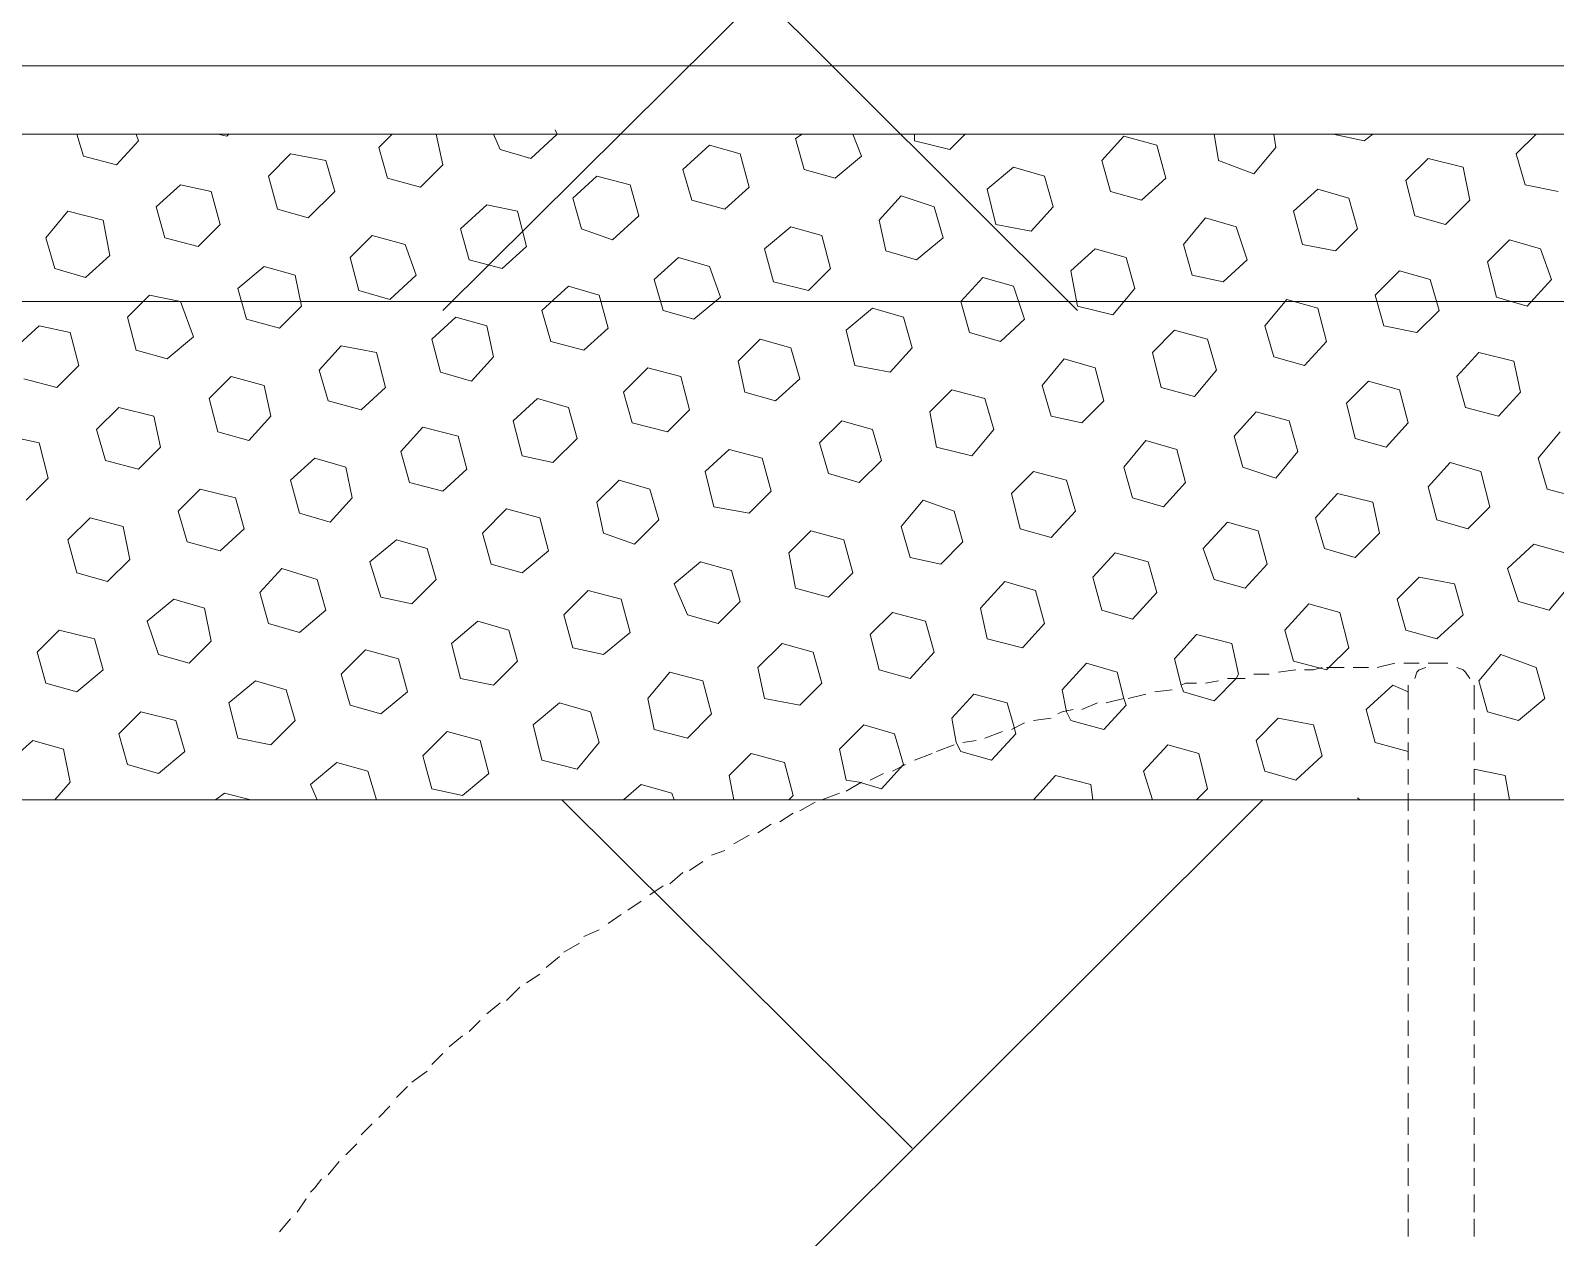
# Model space of a CAD drawing. Header units: millimetres. Extents: x 2928 to 3112, y 1220 to 1280.
# Drawn here: x 2956.078 to 2957.231, y 1263.843 to 1264.756 of the extents above; entities that cross this region are included whole.
import ezdxf

# ---------------------------------------------------------------- set-up
doc = ezdxf.new("R2010")
doc.units = ezdxf.units.MM

msp = doc.modelspace()

# ---------------------------------------------------------------- linework, layer by layer
at = {"color": 9, "linetype": 'Continuous', "lineweight": 13, "true_color": 0xbababa}
for points in [[(2956.86987, 1264.54395), (2956.1882, 1265.22396), (2956.1882, 1265.22396)], [(2956.38987, 1264.54395), (2956.62987, 1264.78229), (2956.62987, 1264.78229)], [(2956.47653, 1264.67729), (2956.47487, 1264.68062), (2956.47487, 1264.68062)], [(2956.1182, 1264.66062), (2956.1132, 1264.67729), (2956.1132, 1264.67729)], [(2956.1432, 1264.65396), (2956.15986, 1264.67229), (2956.15986, 1264.67229)], [(2956.15986, 1264.67229), (2956.1582, 1264.67729), (2956.1582, 1264.67729)], [(2956.22653, 1264.67562), (2956.21986, 1264.67729), (2956.21986, 1264.67729)], [(2956.22653, 1264.67562), (2956.2282, 1264.67729), (2956.2282, 1264.67729)], [(2956.34153, 1264.66729), (2956.35153, 1264.67729), (2956.35153, 1264.67729)], [(2956.3482, 1264.64396), (2956.34153, 1264.66729), (2956.34153, 1264.66729)], [(2956.38987, 1264.65396), (2956.38487, 1264.67729), (2956.38487, 1264.67729)], [(2956.4332, 1264.66562), (2956.4282, 1264.67729), (2956.4282, 1264.67729)], [(2956.45653, 1264.65896), (2956.47653, 1264.67729), (2956.47653, 1264.67729)], [(2956.57154, 1264.65062), (2956.59154, 1264.66896), (2956.59154, 1264.66896)], [(2956.61487, 1264.66229), (2956.59154, 1264.66896), (2956.59154, 1264.66896)], [(2956.65654, 1264.67396), (2956.66154, 1264.67729), (2956.66154, 1264.67729)], [(2956.6632, 1264.65062), (2956.65654, 1264.67396), (2956.65654, 1264.67396)], [(2956.70654, 1264.66062), (2956.69987, 1264.67729), (2956.69987, 1264.67729)], [(2956.74654, 1264.67229), (2956.74654, 1264.67729), (2956.74654, 1264.67729)], [(2956.7732, 1264.66562), (2956.74654, 1264.67229), (2956.74654, 1264.67229)], [(2956.7732, 1264.66562), (2956.78487, 1264.67729), (2956.78487, 1264.67729)], [(2956.88821, 1264.65729), (2956.90487, 1264.67562), (2956.90487, 1264.67562)], [(2956.92987, 1264.66896), (2956.90487, 1264.67562), (2956.90487, 1264.67562)], [(2956.93654, 1264.64396), (2956.92987, 1264.66896), (2956.92987, 1264.66896)], [(2956.97654, 1264.65729), (2956.97321, 1264.67729), (2956.97321, 1264.67729)], [(2957.00321, 1264.64729), (2957.01987, 1264.66729), (2957.01987, 1264.66729)], [(2957.01987, 1264.66729), (2957.01821, 1264.67729), (2957.01821, 1264.67729)], [(2957.08654, 1264.67229), (2957.06321, 1264.67729), (2957.06321, 1264.67729)], [(2957.08654, 1264.67229), (2957.09321, 1264.67729), (2957.09321, 1264.67729)], [(2957.20154, 1264.66229), (2957.21654, 1264.67729), (2957.21654, 1264.67729)], [(2956.1432, 1264.65396), (2956.1182, 1264.66062), (2956.1182, 1264.66062)], [(2956.2582, 1264.64562), (2956.27486, 1264.66229), (2956.27486, 1264.66229)], [(2956.30153, 1264.65729), (2956.27486, 1264.66229), (2956.27486, 1264.66229)], [(2956.3082, 1264.63396), (2956.30153, 1264.65729), (2956.30153, 1264.65729)], [(2956.45653, 1264.65896), (2956.4332, 1264.66562), (2956.4332, 1264.66562)], [(2956.62154, 1264.63729), (2956.61487, 1264.66229), (2956.61487, 1264.66229)], [(2956.68654, 1264.64396), (2956.70654, 1264.66062), (2956.70654, 1264.66062)], [(2956.89487, 1264.63396), (2956.88821, 1264.65729), (2956.88821, 1264.65729)], [(2957.00321, 1264.64729), (2956.97654, 1264.65729), (2956.97654, 1264.65729)], [(2957.11821, 1264.64229), (2957.13488, 1264.65896), (2957.13488, 1264.65896)], [(2957.16154, 1264.65229), (2957.13488, 1264.65896), (2957.13488, 1264.65896)], [(2957.20821, 1264.63896), (2957.20154, 1264.66229), (2957.20154, 1264.66229)], [(2956.26486, 1264.62062), (2956.2582, 1264.64562), (2956.2582, 1264.64562)], [(2956.3732, 1264.63729), (2956.3482, 1264.64396), (2956.3482, 1264.64396)], [(2956.3732, 1264.63729), (2956.38987, 1264.65396), (2956.38987, 1264.65396)], [(2956.4882, 1264.62895), (2956.50653, 1264.64562), (2956.50653, 1264.64562)], [(2956.53153, 1264.63896), (2956.50653, 1264.64562), (2956.50653, 1264.64562)], [(2956.5782, 1264.62729), (2956.57154, 1264.65062), (2956.57154, 1264.65062)], [(2956.68654, 1264.64396), (2956.6632, 1264.65062), (2956.6632, 1264.65062)], [(2956.80154, 1264.63562), (2956.82154, 1264.65229), (2956.82154, 1264.65229)], [(2956.84487, 1264.64562), (2956.82154, 1264.65229), (2956.82154, 1264.65229)], [(2956.85154, 1264.62229), (2956.84487, 1264.64562), (2956.84487, 1264.64562)], [(2956.91821, 1264.62729), (2956.93654, 1264.64396), (2956.93654, 1264.64396)], [(2957.16654, 1264.62729), (2957.16154, 1264.65229), (2957.16154, 1264.65229)], [(2956.1732, 1264.62229), (2956.19153, 1264.63896), (2956.19153, 1264.63896)], [(2956.21486, 1264.63396), (2956.19153, 1264.63896), (2956.19153, 1264.63896)], [(2956.22153, 1264.60895), (2956.21486, 1264.63396), (2956.21486, 1264.63396)], [(2956.2882, 1264.61395), (2956.3082, 1264.63396), (2956.3082, 1264.63396)], [(2956.5382, 1264.61562), (2956.53153, 1264.63896), (2956.53153, 1264.63896)], [(2956.6032, 1264.62062), (2956.62154, 1264.63729), (2956.62154, 1264.63729)], [(2956.80821, 1264.60895), (2956.80154, 1264.63562), (2956.80154, 1264.63562)], [(2956.91821, 1264.62729), (2956.89487, 1264.63396), (2956.89487, 1264.63396)], [(2957.03321, 1264.61895), (2957.05154, 1264.63562), (2957.05154, 1264.63562)], [(2957.07488, 1264.62895), (2957.05154, 1264.63562), (2957.05154, 1264.63562)], [(2957.12488, 1264.61562), (2957.11821, 1264.64229), (2957.11821, 1264.64229)], [(2957.23321, 1264.63396), (2957.20821, 1264.63896), (2957.20821, 1264.63896)], [(2956.17986, 1264.59895), (2956.1732, 1264.62229), (2956.1732, 1264.62229)], [(2956.2882, 1264.61395), (2956.26486, 1264.62062), (2956.26486, 1264.62062)], [(2956.4032, 1264.60562), (2956.4232, 1264.62395), (2956.4232, 1264.62395)], [(2956.44653, 1264.61895), (2956.4232, 1264.62395), (2956.4232, 1264.62395)], [(2956.49487, 1264.60562), (2956.4882, 1264.62895), (2956.4882, 1264.62895)], [(2956.6032, 1264.62062), (2956.5782, 1264.62729), (2956.5782, 1264.62729)], [(2956.71987, 1264.61229), (2956.73654, 1264.63062), (2956.73654, 1264.63062)], [(2956.76154, 1264.62229), (2956.73654, 1264.63062), (2956.73654, 1264.63062)], [(2956.7682, 1264.59895), (2956.76154, 1264.62229), (2956.76154, 1264.62229)], [(2956.83487, 1264.60395), (2956.85154, 1264.62229), (2956.85154, 1264.62229)], [(2957.08154, 1264.60562), (2957.07488, 1264.62895), (2957.07488, 1264.62895)], [(2957.14821, 1264.60895), (2957.16654, 1264.62729), (2957.16654, 1264.62729)], [(2956.08986, 1264.59895), (2956.10653, 1264.61895), (2956.10653, 1264.61895)], [(2956.1332, 1264.61229), (2956.10653, 1264.61895), (2956.10653, 1264.61895)], [(2956.1382, 1264.58562), (2956.1332, 1264.61229), (2956.1332, 1264.61229)], [(2956.20486, 1264.59229), (2956.22153, 1264.60895), (2956.22153, 1264.60895)], [(2956.4532, 1264.59229), (2956.44653, 1264.61895), (2956.44653, 1264.61895)], [(2956.5182, 1264.59729), (2956.5382, 1264.61562), (2956.5382, 1264.61562)], [(2956.72487, 1264.58895), (2956.71987, 1264.61229), (2956.71987, 1264.61229)], [(2956.83487, 1264.60395), (2956.80821, 1264.60895), (2956.80821, 1264.60895)], [(2956.94987, 1264.59395), (2956.96654, 1264.61395), (2956.96654, 1264.61395)], [(2956.98987, 1264.60729), (2956.96654, 1264.61395), (2956.96654, 1264.61395)], [(2957.03988, 1264.59395), (2957.03321, 1264.61895), (2957.03321, 1264.61895)], [(2957.14821, 1264.60895), (2957.12488, 1264.61562), (2957.12488, 1264.61562)], [(2956.09653, 1264.57562), (2956.08986, 1264.59895), (2956.08986, 1264.59895)], [(2956.20486, 1264.59229), (2956.17986, 1264.59895), (2956.17986, 1264.59895)], [(2956.31986, 1264.58395), (2956.33653, 1264.60062), (2956.33653, 1264.60062)], [(2956.36153, 1264.59395), (2956.33653, 1264.60062), (2956.33653, 1264.60062)], [(2956.40987, 1264.58229), (2956.4032, 1264.60562), (2956.4032, 1264.60562)], [(2956.5182, 1264.59729), (2956.49487, 1264.60562), (2956.49487, 1264.60562)], [(2956.6332, 1264.59062), (2956.6532, 1264.60729), (2956.6532, 1264.60729)], [(2956.67654, 1264.60062), (2956.6532, 1264.60729), (2956.6532, 1264.60729)], [(2956.6832, 1264.57562), (2956.67654, 1264.60062), (2956.67654, 1264.60062)], [(2956.7482, 1264.58229), (2956.7682, 1264.59895), (2956.7682, 1264.59895)], [(2956.99821, 1264.58229), (2956.98987, 1264.60729), (2956.98987, 1264.60729)], [(2957.06488, 1264.58895), (2957.08154, 1264.60562), (2957.08154, 1264.60562)], [(2957.17988, 1264.58062), (2957.19654, 1264.59729), (2957.19654, 1264.59729)], [(2957.21988, 1264.59062), (2957.19654, 1264.59729), (2957.19654, 1264.59729)], [(2956.36987, 1264.57062), (2956.36153, 1264.59395), (2956.36153, 1264.59395)], [(2956.43487, 1264.57562), (2956.4532, 1264.59229), (2956.4532, 1264.59229)], [(2956.63987, 1264.56562), (2956.6332, 1264.59062), (2956.6332, 1264.59062)], [(2956.7482, 1264.58229), (2956.72487, 1264.58895), (2956.72487, 1264.58895)], [(2956.86487, 1264.57395), (2956.88321, 1264.59062), (2956.88321, 1264.59062)], [(2956.90654, 1264.58395), (2956.88321, 1264.59062), (2956.88321, 1264.59062)], [(2956.95654, 1264.57062), (2956.94987, 1264.59395), (2956.94987, 1264.59395)], [(2957.06488, 1264.58895), (2957.03988, 1264.59395), (2957.03988, 1264.59395)], [(2957.22821, 1264.56729), (2957.21988, 1264.59062), (2957.21988, 1264.59062)], [(2956.11986, 1264.56895), (2956.09653, 1264.57562), (2956.09653, 1264.57562)], [(2956.11986, 1264.56895), (2956.1382, 1264.58562), (2956.1382, 1264.58562)], [(2956.23486, 1264.56062), (2956.25486, 1264.57729), (2956.25486, 1264.57729)], [(2956.2782, 1264.57062), (2956.25486, 1264.57729), (2956.25486, 1264.57729)], [(2956.32653, 1264.55895), (2956.31986, 1264.58395), (2956.31986, 1264.58395)], [(2956.43487, 1264.57562), (2956.40987, 1264.58229), (2956.40987, 1264.58229)], [(2956.54987, 1264.56729), (2956.5682, 1264.58395), (2956.5682, 1264.58395)], [(2956.59154, 1264.57729), (2956.5682, 1264.58395), (2956.5682, 1264.58395)], [(2956.59987, 1264.55395), (2956.59154, 1264.57729), (2956.59154, 1264.57729)], [(2956.66654, 1264.55895), (2956.6832, 1264.57562), (2956.6832, 1264.57562)], [(2956.91321, 1264.56062), (2956.90654, 1264.58395), (2956.90654, 1264.58395)], [(2956.97987, 1264.56562), (2956.99821, 1264.58229), (2956.99821, 1264.58229)], [(2957.18654, 1264.55395), (2957.17988, 1264.58062), (2957.17988, 1264.58062)], [(2956.2832, 1264.54729), (2956.2782, 1264.57062), (2956.2782, 1264.57062)], [(2956.34987, 1264.55229), (2956.36987, 1264.57062), (2956.36987, 1264.57062)], [(2956.55653, 1264.54395), (2956.54987, 1264.56729), (2956.54987, 1264.56729)], [(2956.66654, 1264.55895), (2956.63987, 1264.56562), (2956.63987, 1264.56562)], [(2956.78154, 1264.55062), (2956.79821, 1264.56895), (2956.79821, 1264.56895)], [(2956.82154, 1264.56229), (2956.79821, 1264.56895), (2956.79821, 1264.56895)], [(2956.86987, 1264.54729), (2956.86487, 1264.57395), (2956.86487, 1264.57395)], [(2956.97987, 1264.56562), (2956.95654, 1264.57062), (2956.95654, 1264.57062)], [(2957.09488, 1264.55562), (2957.11321, 1264.57395), (2957.11321, 1264.57395)], [(2957.13654, 1264.56729), (2957.11321, 1264.57395), (2957.11321, 1264.57395)], [(2957.14321, 1264.54395), (2957.13654, 1264.56729), (2957.13654, 1264.56729)], [(2957.20988, 1264.54729), (2957.22821, 1264.56729), (2957.22821, 1264.56729)], [(2956.15153, 1264.53895), (2956.1682, 1264.55562), (2956.1682, 1264.55562)], [(2956.19153, 1264.55062), (2956.1682, 1264.55562), (2956.1682, 1264.55562)], [(2956.24153, 1264.53729), (2956.23486, 1264.56062), (2956.23486, 1264.56062)], [(2956.34987, 1264.55229), (2956.32653, 1264.55895), (2956.32653, 1264.55895)], [(2956.46487, 1264.54395), (2956.48487, 1264.56229), (2956.48487, 1264.56229)], [(2956.5082, 1264.55562), (2956.48487, 1264.56229), (2956.48487, 1264.56229)], [(2956.51487, 1264.53062), (2956.5082, 1264.55562), (2956.5082, 1264.55562)], [(2956.57987, 1264.53729), (2956.59987, 1264.55395), (2956.59987, 1264.55395)], [(2956.82987, 1264.53729), (2956.82154, 1264.56229), (2956.82154, 1264.56229)], [(2956.89654, 1264.54062), (2956.91321, 1264.56062), (2956.91321, 1264.56062)], [(2957.01154, 1264.53229), (2957.02821, 1264.55229), (2957.02821, 1264.55229)], [(2957.05154, 1264.54562), (2957.02821, 1264.55229), (2957.02821, 1264.55229)], [(2957.10154, 1264.53229), (2957.09488, 1264.55562), (2957.09488, 1264.55562)], [(2957.20988, 1264.54729), (2957.18654, 1264.55395), (2957.18654, 1264.55395)], [(2956.20153, 1264.52395), (2956.19153, 1264.55062), (2956.19153, 1264.55062)], [(2956.26653, 1264.53062), (2956.2832, 1264.54729), (2956.2832, 1264.54729)], [(2956.47153, 1264.52062), (2956.46487, 1264.54395), (2956.46487, 1264.54395)], [(2956.57987, 1264.53729), (2956.55653, 1264.54395), (2956.55653, 1264.54395)], [(2956.69487, 1264.52895), (2956.71487, 1264.54562), (2956.71487, 1264.54562)], [(2956.7382, 1264.53895), (2956.71487, 1264.54562), (2956.71487, 1264.54562)], [(2956.7882, 1264.52729), (2956.78154, 1264.55062), (2956.78154, 1264.55062)], [(2956.89654, 1264.54062), (2956.86987, 1264.54729), (2956.86987, 1264.54729)], [(2957.05821, 1264.52062), (2957.05154, 1264.54562), (2957.05154, 1264.54562)], [(2957.12654, 1264.52729), (2957.14321, 1264.54395), (2957.14321, 1264.54395)], [(2956.06653, 1264.51562), (2956.08486, 1264.53229), (2956.08486, 1264.53229)], [(2956.1082, 1264.52729), (2956.08486, 1264.53229), (2956.08486, 1264.53229)], [(2956.1582, 1264.51395), (2956.15153, 1264.53895), (2956.15153, 1264.53895)], [(2956.26653, 1264.53062), (2956.24153, 1264.53729), (2956.24153, 1264.53729)], [(2956.38153, 1264.52229), (2956.39987, 1264.53895), (2956.39987, 1264.53895)], [(2956.4232, 1264.53229), (2956.39987, 1264.53895), (2956.39987, 1264.53895)], [(2956.4282, 1264.50895), (2956.4232, 1264.53229), (2956.4232, 1264.53229)], [(2956.49653, 1264.51395), (2956.51487, 1264.53062), (2956.51487, 1264.53062)], [(2956.70154, 1264.50229), (2956.69487, 1264.52895), (2956.69487, 1264.52895)], [(2956.74487, 1264.51562), (2956.7382, 1264.53895), (2956.7382, 1264.53895)], [(2956.81154, 1264.52062), (2956.82987, 1264.53729), (2956.82987, 1264.53729)], [(2956.92654, 1264.51229), (2956.94321, 1264.52895), (2956.94321, 1264.52895)], [(2956.96821, 1264.52229), (2956.94321, 1264.52895), (2956.94321, 1264.52895)], [(2957.01821, 1264.50895), (2957.01154, 1264.53229), (2957.01154, 1264.53229)], [(2957.12654, 1264.52729), (2957.10154, 1264.53229), (2957.10154, 1264.53229)], [(2956.11486, 1264.50229), (2956.1082, 1264.52729), (2956.1082, 1264.52729)], [(2956.18153, 1264.50729), (2956.20153, 1264.52395), (2956.20153, 1264.52395)], [(2956.29653, 1264.49895), (2956.3132, 1264.51729), (2956.3132, 1264.51729)], [(2956.33987, 1264.51229), (2956.3132, 1264.51729), (2956.3132, 1264.51729)], [(2956.3882, 1264.49729), (2956.38153, 1264.52229), (2956.38153, 1264.52229)], [(2956.49653, 1264.51395), (2956.47153, 1264.52062), (2956.47153, 1264.52062)], [(2956.6132, 1264.50562), (2956.62987, 1264.52229), (2956.62987, 1264.52229)], [(2956.6532, 1264.51562), (2956.62987, 1264.52229), (2956.62987, 1264.52229)], [(2956.81154, 1264.52062), (2956.7882, 1264.52729), (2956.7882, 1264.52729)], [(2956.97487, 1264.49895), (2956.96821, 1264.52229), (2956.96821, 1264.52229)], [(2957.04154, 1264.50229), (2957.05821, 1264.52062), (2957.05821, 1264.52062)], [(2956.18153, 1264.50729), (2956.1582, 1264.51395), (2956.1582, 1264.51395)], [(2956.34653, 1264.48562), (2956.33987, 1264.51229), (2956.33987, 1264.51229)], [(2956.41153, 1264.49062), (2956.4282, 1264.50895), (2956.4282, 1264.50895)], [(2956.6182, 1264.48229), (2956.6132, 1264.50562), (2956.6132, 1264.50562)], [(2956.65987, 1264.49229), (2956.6532, 1264.51562), (2956.6532, 1264.51562)], [(2956.7282, 1264.49729), (2956.74487, 1264.51562), (2956.74487, 1264.51562)], [(2956.84321, 1264.48729), (2956.85987, 1264.50729), (2956.85987, 1264.50729)], [(2956.88321, 1264.50062), (2956.85987, 1264.50729), (2956.85987, 1264.50729)], [(2956.93321, 1264.48562), (2956.92654, 1264.51229), (2956.92654, 1264.51229)], [(2957.04154, 1264.50229), (2957.01821, 1264.50895), (2957.01821, 1264.50895)], [(2957.15654, 1264.49395), (2957.17321, 1264.51229), (2957.17321, 1264.51229)], [(2957.19988, 1264.50562), (2957.17321, 1264.51229), (2957.17321, 1264.51229)], [(2957.20488, 1264.48229), (2957.19988, 1264.50562), (2957.19988, 1264.50562)], [(2956.0982, 1264.48562), (2956.11486, 1264.50229), (2956.11486, 1264.50229)], [(2956.2132, 1264.47729), (2956.22986, 1264.49395), (2956.22986, 1264.49395)], [(2956.25486, 1264.48729), (2956.22986, 1264.49395), (2956.22986, 1264.49395)], [(2956.3032, 1264.47562), (2956.29653, 1264.49895), (2956.29653, 1264.49895)], [(2956.41153, 1264.49062), (2956.3882, 1264.49729), (2956.3882, 1264.49729)], [(2956.52653, 1264.48229), (2956.54487, 1264.50062), (2956.54487, 1264.50062)], [(2956.56987, 1264.49395), (2956.54487, 1264.50062), (2956.54487, 1264.50062)], [(2956.57654, 1264.46895), (2956.56987, 1264.49395), (2956.56987, 1264.49395)], [(2956.7282, 1264.49729), (2956.70154, 1264.50229), (2956.70154, 1264.50229)], [(2956.88987, 1264.47562), (2956.88321, 1264.50062), (2956.88321, 1264.50062)], [(2956.95821, 1264.47895), (2956.97487, 1264.49895), (2956.97487, 1264.49895)], [(2957.16321, 1264.47062), (2957.15654, 1264.49395), (2957.15654, 1264.49395)], [(2956.0982, 1264.48562), (2956.07319, 1264.49229), (2956.07319, 1264.49229)], [(2956.25986, 1264.46395), (2956.25486, 1264.48729), (2956.25486, 1264.48729)], [(2956.3282, 1264.46895), (2956.34653, 1264.48562), (2956.34653, 1264.48562)], [(2956.5332, 1264.45895), (2956.52653, 1264.48229), (2956.52653, 1264.48229)], [(2956.64154, 1264.47562), (2956.6182, 1264.48229), (2956.6182, 1264.48229)], [(2956.64154, 1264.47562), (2956.65987, 1264.49229), (2956.65987, 1264.49229)], [(2956.7582, 1264.46729), (2956.77487, 1264.48395), (2956.77487, 1264.48395)], [(2956.79987, 1264.47729), (2956.77487, 1264.48395), (2956.77487, 1264.48395)], [(2956.84987, 1264.46395), (2956.84321, 1264.48729), (2956.84321, 1264.48729)], [(2956.95821, 1264.47895), (2956.93321, 1264.48562), (2956.93321, 1264.48562)], [(2957.07321, 1264.47395), (2957.08988, 1264.49062), (2957.08988, 1264.49062)], [(2957.11321, 1264.48395), (2957.08988, 1264.49062), (2957.08988, 1264.49062)], [(2957.11988, 1264.45895), (2957.11321, 1264.48395), (2957.11321, 1264.48395)], [(2957.18821, 1264.46395), (2957.20488, 1264.48229), (2957.20488, 1264.48229)], [(2956.1282, 1264.45395), (2956.14486, 1264.47062), (2956.14486, 1264.47062)], [(2956.17153, 1264.46395), (2956.14486, 1264.47062), (2956.14486, 1264.47062)], [(2956.21986, 1264.45229), (2956.2132, 1264.47729), (2956.2132, 1264.47729)], [(2956.3282, 1264.46895), (2956.3032, 1264.47562), (2956.3032, 1264.47562)], [(2956.4432, 1264.46062), (2956.46153, 1264.47729), (2956.46153, 1264.47729)], [(2956.48487, 1264.47062), (2956.46153, 1264.47729), (2956.46153, 1264.47729)], [(2956.49153, 1264.44729), (2956.48487, 1264.47062), (2956.48487, 1264.47062)], [(2956.80654, 1264.45395), (2956.79987, 1264.47729), (2956.79987, 1264.47729)], [(2956.87321, 1264.45895), (2956.88987, 1264.47562), (2956.88987, 1264.47562)], [(2957.07988, 1264.44729), (2957.07321, 1264.47395), (2957.07321, 1264.47395)], [(2957.18821, 1264.46395), (2957.16321, 1264.47062), (2957.16321, 1264.47062)], [(2956.17653, 1264.44062), (2956.17153, 1264.46395), (2956.17153, 1264.46395)], [(2956.2432, 1264.44562), (2956.25986, 1264.46395), (2956.25986, 1264.46395)], [(2956.44987, 1264.43395), (2956.4432, 1264.46062), (2956.4432, 1264.46062)], [(2956.55987, 1264.45229), (2956.5332, 1264.45895), (2956.5332, 1264.45895)], [(2956.55987, 1264.45229), (2956.57654, 1264.46895), (2956.57654, 1264.46895)], [(2956.67487, 1264.44395), (2956.69154, 1264.46062), (2956.69154, 1264.46062)], [(2956.71487, 1264.45395), (2956.69154, 1264.46062), (2956.69154, 1264.46062)], [(2956.7632, 1264.44062), (2956.7582, 1264.46729), (2956.7582, 1264.46729)], [(2956.87321, 1264.45895), (2956.84987, 1264.46395), (2956.84987, 1264.46395)], [(2956.98821, 1264.44895), (2957.00487, 1264.46729), (2957.00487, 1264.46729)], [(2957.02988, 1264.46062), (2957.00487, 1264.46729), (2957.00487, 1264.46729)], [(2957.03654, 1264.43729), (2957.02988, 1264.46062), (2957.02988, 1264.46062)], [(2957.10321, 1264.44062), (2957.11988, 1264.45895), (2957.11988, 1264.45895)], [(2956.08486, 1264.44395), (2956.06153, 1264.44895), (2956.06153, 1264.44895)], [(2956.13486, 1264.43062), (2956.1282, 1264.45395), (2956.1282, 1264.45395)], [(2956.2432, 1264.44562), (2956.21986, 1264.45229), (2956.21986, 1264.45229)], [(2956.3582, 1264.43729), (2956.37487, 1264.45562), (2956.37487, 1264.45562)], [(2956.40153, 1264.44895), (2956.37487, 1264.45562), (2956.37487, 1264.45562)], [(2956.4082, 1264.42395), (2956.40153, 1264.44895), (2956.40153, 1264.44895)], [(2956.4732, 1264.42895), (2956.49153, 1264.44729), (2956.49153, 1264.44729)], [(2956.72154, 1264.43062), (2956.71487, 1264.45395), (2956.71487, 1264.45395)], [(2956.78987, 1264.43395), (2956.80654, 1264.45395), (2956.80654, 1264.45395)], [(2956.99487, 1264.42562), (2956.98821, 1264.44895), (2956.98821, 1264.44895)], [(2957.10321, 1264.44062), (2957.07988, 1264.44729), (2957.07988, 1264.44729)], [(2957.21821, 1264.43229), (2957.23488, 1264.45229), (2957.23488, 1264.45229)], [(2956.09153, 1264.41729), (2956.08486, 1264.44395), (2956.08486, 1264.44395)], [(2956.15986, 1264.42395), (2956.17653, 1264.44062), (2956.17653, 1264.44062)], [(2956.36487, 1264.41395), (2956.3582, 1264.43729), (2956.3582, 1264.43729)], [(2956.5882, 1264.42229), (2956.60654, 1264.43895), (2956.60654, 1264.43895)], [(2956.63154, 1264.43229), (2956.60654, 1264.43895), (2956.60654, 1264.43895)], [(2956.68154, 1264.42062), (2956.67487, 1264.44395), (2956.67487, 1264.44395)], [(2956.78987, 1264.43395), (2956.7632, 1264.44062), (2956.7632, 1264.44062)], [(2956.90487, 1264.42562), (2956.92154, 1264.44562), (2956.92154, 1264.44562)], [(2956.94487, 1264.43895), (2956.92154, 1264.44562), (2956.92154, 1264.44562)], [(2956.95154, 1264.41395), (2956.94487, 1264.43895), (2956.94487, 1264.43895)], [(2957.01987, 1264.41729), (2957.03654, 1264.43729), (2957.03654, 1264.43729)], [(2956.15986, 1264.42395), (2956.13486, 1264.43062), (2956.13486, 1264.43062)], [(2956.27486, 1264.41562), (2956.2932, 1264.43229), (2956.2932, 1264.43229)], [(2956.31653, 1264.42562), (2956.2932, 1264.43229), (2956.2932, 1264.43229)], [(2956.32153, 1264.40229), (2956.31653, 1264.42562), (2956.31653, 1264.42562)], [(2956.4732, 1264.42895), (2956.44987, 1264.43395), (2956.44987, 1264.43395)], [(2956.6382, 1264.40729), (2956.63154, 1264.43229), (2956.63154, 1264.43229)], [(2956.70487, 1264.41395), (2956.72154, 1264.43062), (2956.72154, 1264.43062)], [(2956.91154, 1264.40229), (2956.90487, 1264.42562), (2956.90487, 1264.42562)], [(2957.01987, 1264.41729), (2956.99487, 1264.42562), (2956.99487, 1264.42562)], [(2957.13488, 1264.41062), (2957.15154, 1264.42895), (2957.15154, 1264.42895)], [(2957.17488, 1264.42229), (2957.15154, 1264.42895), (2957.15154, 1264.42895)], [(2957.22488, 1264.40895), (2957.21821, 1264.43229), (2957.21821, 1264.43229)], [(2956.07486, 1264.40062), (2956.09153, 1264.41729), (2956.09153, 1264.41729)], [(2956.28153, 1264.39062), (2956.27486, 1264.41562), (2956.27486, 1264.41562)], [(2956.38987, 1264.40729), (2956.36487, 1264.41395), (2956.36487, 1264.41395)], [(2956.38987, 1264.40729), (2956.4082, 1264.42395), (2956.4082, 1264.42395)], [(2956.50653, 1264.39895), (2956.5232, 1264.41562), (2956.5232, 1264.41562)], [(2956.54653, 1264.40895), (2956.5232, 1264.41562), (2956.5232, 1264.41562)], [(2956.59487, 1264.39562), (2956.5882, 1264.42229), (2956.5882, 1264.42229)], [(2956.70487, 1264.41395), (2956.68154, 1264.42062), (2956.68154, 1264.42062)], [(2956.81987, 1264.40562), (2956.83654, 1264.42229), (2956.83654, 1264.42229)], [(2956.86154, 1264.41562), (2956.83654, 1264.42229), (2956.83654, 1264.42229)], [(2956.86821, 1264.39228), (2956.86154, 1264.41562), (2956.86154, 1264.41562)], [(2956.93487, 1264.39562), (2956.95154, 1264.41395), (2956.95154, 1264.41395)], [(2957.18154, 1264.39562), (2957.17488, 1264.42229), (2957.17488, 1264.42229)], [(2956.18986, 1264.39228), (2956.20653, 1264.40895), (2956.20653, 1264.40895)], [(2956.2332, 1264.40229), (2956.20653, 1264.40895), (2956.20653, 1264.40895)], [(2956.23986, 1264.37895), (2956.2332, 1264.40229), (2956.2332, 1264.40229)], [(2956.30486, 1264.38395), (2956.32153, 1264.40229), (2956.32153, 1264.40229)], [(2956.5532, 1264.38562), (2956.54653, 1264.40895), (2956.54653, 1264.40895)], [(2956.62154, 1264.39062), (2956.6382, 1264.40729), (2956.6382, 1264.40729)], [(2956.82654, 1264.37895), (2956.81987, 1264.40562), (2956.81987, 1264.40562)], [(2956.93487, 1264.39562), (2956.91154, 1264.40229), (2956.91154, 1264.40229)], [(2957.04988, 1264.38728), (2957.06654, 1264.40562), (2957.06654, 1264.40562)], [(2957.09321, 1264.39895), (2957.06654, 1264.40562), (2957.06654, 1264.40562)], [(2957.14154, 1264.38562), (2957.13488, 1264.41062), (2957.13488, 1264.41062)], [(2957.24988, 1264.40229), (2957.22488, 1264.40895), (2957.22488, 1264.40895)], [(2956.19653, 1264.36895), (2956.18986, 1264.39228), (2956.18986, 1264.39228)], [(2956.30486, 1264.38395), (2956.28153, 1264.39062), (2956.28153, 1264.39062)], [(2956.41987, 1264.37562), (2956.4382, 1264.39395), (2956.4382, 1264.39395)], [(2956.4632, 1264.38728), (2956.4382, 1264.39395), (2956.4382, 1264.39395)], [(2956.51153, 1264.37562), (2956.50653, 1264.39895), (2956.50653, 1264.39895)], [(2956.62154, 1264.39062), (2956.59487, 1264.39562), (2956.59487, 1264.39562)], [(2956.73654, 1264.38062), (2956.7532, 1264.40062), (2956.7532, 1264.40062)], [(2956.77654, 1264.39228), (2956.7532, 1264.40062), (2956.7532, 1264.40062)], [(2956.7832, 1264.36895), (2956.77654, 1264.39228), (2956.77654, 1264.39228)], [(2956.84987, 1264.37228), (2956.86821, 1264.39228), (2956.86821, 1264.39228)], [(2957.09821, 1264.37562), (2957.09321, 1264.39895), (2957.09321, 1264.39895)], [(2957.16488, 1264.37895), (2957.18154, 1264.39562), (2957.18154, 1264.39562)], [(2956.10653, 1264.37062), (2956.1232, 1264.38728), (2956.1232, 1264.38728)], [(2956.1482, 1264.38062), (2956.1232, 1264.38728), (2956.1232, 1264.38728)], [(2956.1532, 1264.35562), (2956.1482, 1264.38062), (2956.1482, 1264.38062)], [(2956.22153, 1264.36228), (2956.23986, 1264.37895), (2956.23986, 1264.37895)], [(2956.46987, 1264.36228), (2956.4632, 1264.38728), (2956.4632, 1264.38728)], [(2956.53487, 1264.36728), (2956.5532, 1264.38562), (2956.5532, 1264.38562)], [(2956.7432, 1264.35728), (2956.73654, 1264.38062), (2956.73654, 1264.38062)], [(2956.84987, 1264.37228), (2956.82654, 1264.37895), (2956.82654, 1264.37895)], [(2956.96487, 1264.36395), (2956.98321, 1264.38395), (2956.98321, 1264.38395)], [(2957.00654, 1264.37728), (2956.98321, 1264.38395), (2956.98321, 1264.38395)], [(2957.05654, 1264.36395), (2957.04988, 1264.38728), (2957.04988, 1264.38728)], [(2957.16488, 1264.37895), (2957.14154, 1264.38562), (2957.14154, 1264.38562)], [(2956.1132, 1264.34562), (2956.10653, 1264.37062), (2956.10653, 1264.37062)], [(2956.22153, 1264.36228), (2956.19653, 1264.36895), (2956.19653, 1264.36895)], [(2956.33487, 1264.35395), (2956.35487, 1264.37062), (2956.35487, 1264.37062)], [(2956.3782, 1264.36395), (2956.35487, 1264.37062), (2956.35487, 1264.37062)], [(2956.42653, 1264.35228), (2956.41987, 1264.37562), (2956.41987, 1264.37562)], [(2956.53487, 1264.36728), (2956.51153, 1264.37562), (2956.51153, 1264.37562)], [(2956.65154, 1264.36062), (2956.6682, 1264.37728), (2956.6682, 1264.37728)], [(2956.6932, 1264.37062), (2956.6682, 1264.37728), (2956.6682, 1264.37728)], [(2956.69987, 1264.34562), (2956.6932, 1264.37062), (2956.6932, 1264.37062)], [(2956.76654, 1264.35228), (2956.7832, 1264.36895), (2956.7832, 1264.36895)], [(2957.01321, 1264.35228), (2957.00654, 1264.37728), (2957.00654, 1264.37728)], [(2957.07988, 1264.35728), (2957.09821, 1264.37562), (2957.09821, 1264.37562)], [(2957.19488, 1264.34895), (2957.21488, 1264.36728), (2957.21488, 1264.36728)], [(2957.23821, 1264.36062), (2957.21488, 1264.36728), (2957.21488, 1264.36728)], [(2956.13653, 1264.33895), (2956.1532, 1264.35562), (2956.1532, 1264.35562)], [(2956.38487, 1264.34062), (2956.3782, 1264.36395), (2956.3782, 1264.36395)], [(2956.44987, 1264.34562), (2956.46987, 1264.36228), (2956.46987, 1264.36228)], [(2956.65654, 1264.33395), (2956.65154, 1264.36062), (2956.65154, 1264.36062)], [(2956.76654, 1264.35228), (2956.7432, 1264.35728), (2956.7432, 1264.35728)], [(2956.88154, 1264.34228), (2956.89821, 1264.36062), (2956.89821, 1264.36062)], [(2956.92321, 1264.35395), (2956.89821, 1264.36062), (2956.89821, 1264.36062)], [(2956.97321, 1264.34062), (2956.96487, 1264.36395), (2956.96487, 1264.36395)], [(2957.07988, 1264.35728), (2957.05654, 1264.36395), (2957.05654, 1264.36395)], [(2956.13653, 1264.33895), (2956.1132, 1264.34562), (2956.1132, 1264.34562)], [(2956.25153, 1264.33062), (2956.2682, 1264.34895), (2956.2682, 1264.34895)], [(2956.29486, 1264.34062), (2956.2682, 1264.34895), (2956.2682, 1264.34895)], [(2956.3432, 1264.32728), (2956.33487, 1264.35395), (2956.33487, 1264.35395)], [(2956.44987, 1264.34562), (2956.42653, 1264.35228), (2956.42653, 1264.35228)], [(2956.56487, 1264.33728), (2956.58487, 1264.35395), (2956.58487, 1264.35395)], [(2956.6082, 1264.34728), (2956.58487, 1264.35395), (2956.58487, 1264.35395)], [(2956.61487, 1264.32395), (2956.6082, 1264.34728), (2956.6082, 1264.34728)], [(2956.68154, 1264.32728), (2956.69987, 1264.34562), (2956.69987, 1264.34562)], [(2956.92987, 1264.33062), (2956.92321, 1264.35395), (2956.92321, 1264.35395)], [(2956.99654, 1264.33395), (2957.01321, 1264.35228), (2957.01321, 1264.35228)], [(2957.20321, 1264.32395), (2957.19488, 1264.34895), (2957.19488, 1264.34895)], [(2956.30153, 1264.31728), (2956.29486, 1264.34062), (2956.29486, 1264.34062)], [(2956.36653, 1264.32228), (2956.38487, 1264.34062), (2956.38487, 1264.34062)], [(2956.48153, 1264.31395), (2956.49987, 1264.33228), (2956.49987, 1264.33228)], [(2956.52487, 1264.32562), (2956.49987, 1264.33228), (2956.49987, 1264.33228)], [(2956.57487, 1264.31395), (2956.56487, 1264.33728), (2956.56487, 1264.33728)], [(2956.68154, 1264.32728), (2956.65654, 1264.33395), (2956.65654, 1264.33395)], [(2956.79654, 1264.31895), (2956.81487, 1264.33895), (2956.81487, 1264.33895)], [(2956.83821, 1264.33228), (2956.81487, 1264.33895), (2956.81487, 1264.33895)], [(2956.84487, 1264.30728), (2956.83821, 1264.33228), (2956.83821, 1264.33228)], [(2956.88821, 1264.31728), (2956.88154, 1264.34228), (2956.88154, 1264.34228)], [(2956.99654, 1264.33395), (2956.97321, 1264.34062), (2956.97321, 1264.34062)], [(2957.11154, 1264.32562), (2957.12821, 1264.34228), (2957.12821, 1264.34228)], [(2957.15488, 1264.33728), (2957.12821, 1264.34228), (2957.12821, 1264.34228)], [(2957.16154, 1264.31395), (2957.15488, 1264.33728), (2957.15488, 1264.33728)], [(2957.22654, 1264.31728), (2957.24321, 1264.33728), (2957.24321, 1264.33728)], [(2956.16653, 1264.30895), (2956.18653, 1264.32562), (2956.18653, 1264.32562)], [(2956.20986, 1264.31895), (2956.18653, 1264.32562), (2956.18653, 1264.32562)], [(2956.2582, 1264.30728), (2956.25153, 1264.33062), (2956.25153, 1264.33062)], [(2956.36653, 1264.32228), (2956.3432, 1264.32728), (2956.3432, 1264.32728)], [(2956.53153, 1264.30062), (2956.52487, 1264.32562), (2956.52487, 1264.32562)], [(2956.5982, 1264.30728), (2956.61487, 1264.32395), (2956.61487, 1264.32395)], [(2956.91154, 1264.31062), (2956.92987, 1264.33062), (2956.92987, 1264.33062)], [(2957.02654, 1264.30228), (2957.04488, 1264.32228), (2957.04488, 1264.32228)], [(2957.06821, 1264.31562), (2957.04488, 1264.32228), (2957.04488, 1264.32228)], [(2957.11821, 1264.30228), (2957.11154, 1264.32562), (2957.11154, 1264.32562)], [(2957.22654, 1264.31728), (2957.20321, 1264.32395), (2957.20321, 1264.32395)], [(2956.17486, 1264.28395), (2956.16653, 1264.30895), (2956.16653, 1264.30895)], [(2956.21486, 1264.29395), (2956.20986, 1264.31895), (2956.20986, 1264.31895)], [(2956.28153, 1264.30062), (2956.30153, 1264.31728), (2956.30153, 1264.31728)], [(2956.39653, 1264.29228), (2956.41653, 1264.30895), (2956.41653, 1264.30895)], [(2956.43987, 1264.30228), (2956.41653, 1264.30895), (2956.41653, 1264.30895)], [(2956.4882, 1264.28895), (2956.48153, 1264.31395), (2956.48153, 1264.31395)], [(2956.5982, 1264.30728), (2956.57487, 1264.31395), (2956.57487, 1264.31395)], [(2956.7132, 1264.29895), (2956.72987, 1264.31562), (2956.72987, 1264.31562)], [(2956.75487, 1264.30895), (2956.72987, 1264.31562), (2956.72987, 1264.31562)], [(2956.76154, 1264.28562), (2956.75487, 1264.30895), (2956.75487, 1264.30895)], [(2956.80154, 1264.29562), (2956.79654, 1264.31895), (2956.79654, 1264.31895)], [(2956.91154, 1264.31062), (2956.88821, 1264.31728), (2956.88821, 1264.31728)], [(2957.07488, 1264.28895), (2957.06821, 1264.31562), (2957.06821, 1264.31562)], [(2957.14154, 1264.29562), (2957.16154, 1264.31395), (2957.16154, 1264.31395)], [(2956.08319, 1264.28562), (2956.09986, 1264.30228), (2956.09986, 1264.30228)], [(2956.12653, 1264.29562), (2956.09986, 1264.30228), (2956.09986, 1264.30228)], [(2956.28153, 1264.30062), (2956.2582, 1264.30728), (2956.2582, 1264.30728)], [(2956.44653, 1264.27895), (2956.43987, 1264.30228), (2956.43987, 1264.30228)], [(2956.51153, 1264.28395), (2956.53153, 1264.30062), (2956.53153, 1264.30062)], [(2956.71987, 1264.27228), (2956.7132, 1264.29895), (2956.7132, 1264.29895)], [(2956.82821, 1264.28895), (2956.84487, 1264.30728), (2956.84487, 1264.30728)], [(2956.94321, 1264.28062), (2956.95987, 1264.29895), (2956.95987, 1264.29895)], [(2956.98654, 1264.29228), (2956.95987, 1264.29895), (2956.95987, 1264.29895)], [(2957.03321, 1264.27895), (2957.02654, 1264.30228), (2957.02654, 1264.30228)], [(2957.14154, 1264.29562), (2957.11821, 1264.30228), (2957.11821, 1264.30228)], [(2956.1332, 1264.27228), (2956.12653, 1264.29562), (2956.12653, 1264.29562)], [(2956.1982, 1264.27728), (2956.21486, 1264.29395), (2956.21486, 1264.29395)], [(2956.3132, 1264.26895), (2956.33153, 1264.28728), (2956.33153, 1264.28728)], [(2956.35653, 1264.28062), (2956.33153, 1264.28728), (2956.33153, 1264.28728)], [(2956.4032, 1264.26562), (2956.39653, 1264.29228), (2956.39653, 1264.29228)], [(2956.51153, 1264.28395), (2956.4882, 1264.28895), (2956.4882, 1264.28895)], [(2956.6282, 1264.27395), (2956.64654, 1264.29228), (2956.64654, 1264.29228)], [(2956.66987, 1264.28562), (2956.64654, 1264.29228), (2956.64654, 1264.29228)], [(2956.82821, 1264.28895), (2956.80154, 1264.29562), (2956.80154, 1264.29562)], [(2956.99154, 1264.26895), (2956.98654, 1264.29228), (2956.98654, 1264.29228)], [(2957.05821, 1264.27228), (2957.05988, 1264.27395), (2957.07488, 1264.28895)], [(2956.08986, 1264.26228), (2956.08319, 1264.28562), (2956.08319, 1264.28562)], [(2956.1982, 1264.27728), (2956.17486, 1264.28395), (2956.17486, 1264.28395)], [(2956.3632, 1264.25562), (2956.35653, 1264.28062), (2956.35653, 1264.28062)], [(2956.4282, 1264.26062), (2956.44653, 1264.27895), (2956.44653, 1264.27895)], [(2956.67654, 1264.26228), (2956.66987, 1264.28562), (2956.66987, 1264.28562)], [(2956.7432, 1264.26562), (2956.76154, 1264.28562), (2956.76154, 1264.28562)], [(2956.85821, 1264.25728), (2956.87654, 1264.27728), (2956.87654, 1264.27728)], [(2956.89987, 1264.27062), (2956.87654, 1264.27728), (2956.87654, 1264.27728)], [(2956.94987, 1264.25562), (2956.94821, 1264.26062), (2956.94321, 1264.28062)], [(2957.05154, 1264.27395), (2957.03321, 1264.27895), (2957.03321, 1264.27895)], [(2957.17321, 1264.26395), (2957.18988, 1264.28395), (2957.18988, 1264.28395)], [(2957.21654, 1264.27395), (2957.18988, 1264.28395), (2957.18988, 1264.28395)], [(2956.1132, 1264.25562), (2956.1332, 1264.27228), (2956.1332, 1264.27228)], [(2956.2282, 1264.24728), (2956.2482, 1264.26395), (2956.2482, 1264.26395)], [(2956.27153, 1264.25728), (2956.2482, 1264.26395), (2956.2482, 1264.26395)], [(2956.31986, 1264.24562), (2956.3132, 1264.26895), (2956.3132, 1264.26895)], [(2956.4282, 1264.26062), (2956.4032, 1264.26562), (2956.4032, 1264.26562)], [(2956.54487, 1264.25062), (2956.56154, 1264.27062), (2956.56154, 1264.27062)], [(2956.58654, 1264.26395), (2956.56154, 1264.27062), (2956.56154, 1264.27062)], [(2956.5932, 1264.23895), (2956.58654, 1264.26395), (2956.58654, 1264.26395)], [(2956.6332, 1264.25062), (2956.6282, 1264.27395), (2956.6282, 1264.27395)], [(2956.7432, 1264.26562), (2956.71987, 1264.27228), (2956.71987, 1264.27228)], [(2956.90654, 1264.24562), (2956.90487, 1264.25062), (2956.89987, 1264.27062)], [(2956.97321, 1264.24895), (2956.98987, 1264.26562), (2956.99154, 1264.26895)], [(2957.05821, 1264.27228), (2957.05154, 1264.27395), (2957.05154, 1264.27395)], [(2957.17988, 1264.24062), (2957.17321, 1264.26395), (2957.17321, 1264.26395)], [(2957.22321, 1264.25062), (2957.21654, 1264.27395), (2957.21654, 1264.27395)], [(2956.1132, 1264.25562), (2956.08986, 1264.26228), (2956.08986, 1264.26228)], [(2956.2782, 1264.23395), (2956.27153, 1264.25728), (2956.27153, 1264.25728)], [(2956.3432, 1264.23895), (2956.3632, 1264.25562), (2956.3632, 1264.25562)], [(2956.65987, 1264.24562), (2956.67654, 1264.26228), (2956.67654, 1264.26228)], [(2956.77487, 1264.23562), (2956.79154, 1264.25395), (2956.79154, 1264.25395)], [(2956.81654, 1264.24728), (2956.79154, 1264.25395), (2956.79154, 1264.25395)], [(2956.86487, 1264.23395), (2956.86154, 1264.24062), (2956.85821, 1264.25728)], [(2956.97321, 1264.24895), (2956.94987, 1264.25562), (2956.94987, 1264.25562)], [(2957.08821, 1264.24228), (2957.10821, 1264.26062), (2957.10821, 1264.26062)], [(2957.11988, 1264.25562), (2957.10821, 1264.26062), (2957.10821, 1264.26062)], [(2956.14486, 1264.22395), (2956.16153, 1264.24062), (2956.16153, 1264.24062)], [(2956.1882, 1264.23395), (2956.16153, 1264.24062), (2956.16153, 1264.24062)], [(2956.23486, 1264.22062), (2956.2282, 1264.24728), (2956.2282, 1264.24728)], [(2956.3432, 1264.23895), (2956.31986, 1264.24562), (2956.31986, 1264.24562)], [(2956.4582, 1264.23062), (2956.4782, 1264.24728), (2956.4782, 1264.24728)], [(2956.50153, 1264.24062), (2956.4782, 1264.24728), (2956.4782, 1264.24728)], [(2956.5082, 1264.21728), (2956.50153, 1264.24062), (2956.50153, 1264.24062)], [(2956.54987, 1264.22728), (2956.54487, 1264.25062), (2956.54487, 1264.25062)], [(2956.65987, 1264.24562), (2956.6332, 1264.25062), (2956.6332, 1264.25062)], [(2956.82321, 1264.22395), (2956.82154, 1264.23062), (2956.81654, 1264.24728)], [(2956.88987, 1264.22728), (2956.90654, 1264.24562), (2956.90654, 1264.24562)], [(2957.09488, 1264.21728), (2957.08821, 1264.24228), (2957.08821, 1264.24228)], [(2957.20321, 1264.23395), (2957.17988, 1264.24062), (2957.17988, 1264.24062)], [(2957.20321, 1264.23395), (2957.22321, 1264.25062), (2957.22321, 1264.25062)], [(2956.19486, 1264.21062), (2956.1882, 1264.23395), (2956.1882, 1264.23395)], [(2956.25986, 1264.21562), (2956.2782, 1264.23395), (2956.2782, 1264.23395)], [(2956.46487, 1264.20395), (2956.4582, 1264.23062), (2956.4582, 1264.23062)], [(2956.57487, 1264.22062), (2956.5932, 1264.23895), (2956.5932, 1264.23895)], [(2956.68987, 1264.21228), (2956.7082, 1264.23062), (2956.7082, 1264.23062)], [(2956.73154, 1264.22395), (2956.7082, 1264.23062), (2956.7082, 1264.23062)], [(2956.78154, 1264.21062), (2956.7782, 1264.21728), (2956.77487, 1264.23562)], [(2956.88987, 1264.22728), (2956.86487, 1264.23395), (2956.86487, 1264.23395)], [(2957.00487, 1264.21895), (2957.02154, 1264.23562), (2957.02154, 1264.23562)], [(2957.04821, 1264.23062), (2957.02154, 1264.23562), (2957.02154, 1264.23562)], [(2957.05488, 1264.20728), (2957.04821, 1264.23062), (2957.04821, 1264.23062)], [(2956.05986, 1264.20062), (2956.07986, 1264.21895), (2956.07986, 1264.21895)], [(2956.1032, 1264.21228), (2956.07986, 1264.21895), (2956.07986, 1264.21895)], [(2956.15153, 1264.20062), (2956.14486, 1264.22395), (2956.14486, 1264.22395)], [(2956.25986, 1264.21562), (2956.23486, 1264.22062), (2956.23486, 1264.22062)], [(2956.37487, 1264.20728), (2956.3932, 1264.22562), (2956.3932, 1264.22562)], [(2956.4182, 1264.21895), (2956.3932, 1264.22562), (2956.3932, 1264.22562)], [(2956.42487, 1264.19395), (2956.4182, 1264.21895), (2956.4182, 1264.21895)], [(2956.49153, 1264.19728), (2956.5082, 1264.21728), (2956.5082, 1264.21728)], [(2956.57487, 1264.22062), (2956.54987, 1264.22728), (2956.54987, 1264.22728)], [(2956.7382, 1264.20062), (2956.73154, 1264.22395), (2956.73154, 1264.22395)], [(2956.80487, 1264.20395), (2956.82321, 1264.22395), (2956.82321, 1264.22395)], [(2957.01154, 1264.19562), (2957.00487, 1264.21895), (2957.00487, 1264.21895)], [(2957.11988, 1264.21062), (2957.09488, 1264.21728), (2957.09488, 1264.21728)], [(2956.1082, 1264.18728), (2956.1032, 1264.21228), (2956.1032, 1264.21228)], [(2956.17486, 1264.19395), (2956.19486, 1264.21062), (2956.19486, 1264.21062)], [(2956.38153, 1264.18228), (2956.37487, 1264.20728), (2956.37487, 1264.20728)], [(2956.60654, 1264.19228), (2956.6232, 1264.20895), (2956.6232, 1264.20895)], [(2956.6482, 1264.20228), (2956.6232, 1264.20895), (2956.6232, 1264.20895)], [(2956.69487, 1264.18895), (2956.68987, 1264.21228), (2956.68987, 1264.21228)], [(2956.80487, 1264.20395), (2956.78154, 1264.21062), (2956.78154, 1264.21062)], [(2956.91987, 1264.19562), (2956.93821, 1264.21562), (2956.93821, 1264.21562)], [(2956.96154, 1264.20895), (2956.93821, 1264.21562), (2956.93821, 1264.21562)], [(2956.96821, 1264.18228), (2956.96154, 1264.20895), (2956.96154, 1264.20895)], [(2957.03488, 1264.18895), (2957.05488, 1264.20728), (2957.05488, 1264.20728)], [(2956.17486, 1264.19395), (2956.15153, 1264.20062), (2956.15153, 1264.20062)], [(2956.28986, 1264.18562), (2956.30986, 1264.20228), (2956.30986, 1264.20228)], [(2956.3332, 1264.19562), (2956.30986, 1264.20228), (2956.30986, 1264.20228)], [(2956.33987, 1264.17395), (2956.3332, 1264.19562), (2956.3332, 1264.19562)], [(2956.40487, 1264.17728), (2956.42487, 1264.19395), (2956.42487, 1264.19395)], [(2956.49153, 1264.19728), (2956.46487, 1264.20395), (2956.46487, 1264.20395)], [(2956.65487, 1264.17728), (2956.6482, 1264.20228), (2956.6482, 1264.20228)], [(2956.72154, 1264.18228), (2956.7382, 1264.20062), (2956.7382, 1264.20062)], [(2956.92654, 1264.17395), (2956.91987, 1264.19562), (2956.91987, 1264.19562)], [(2957.03488, 1264.18895), (2957.01154, 1264.19562), (2957.01154, 1264.19562)], [(2957.19321, 1264.19228), (2957.16988, 1264.19728), (2957.16988, 1264.19728)], [(2956.09653, 1264.17395), (2956.1082, 1264.18728), (2956.1082, 1264.18728)], [(2956.29486, 1264.17395), (2956.28986, 1264.18562), (2956.28986, 1264.18562)], [(2956.40487, 1264.17728), (2956.38153, 1264.18228), (2956.38153, 1264.18228)], [(2956.52653, 1264.17395), (2956.53987, 1264.18562), (2956.53987, 1264.18562)], [(2956.5632, 1264.17895), (2956.53987, 1264.18562), (2956.53987, 1264.18562)], [(2956.60987, 1264.17395), (2956.60654, 1264.19228), (2956.60654, 1264.19228)], [(2956.72154, 1264.18228), (2956.70487, 1264.18728), (2956.69487, 1264.18895)], [(2956.83654, 1264.17395), (2956.85321, 1264.19228), (2956.85321, 1264.19228)], [(2956.87987, 1264.18562), (2956.85321, 1264.19228), (2956.85321, 1264.19228)], [(2956.88154, 1264.17395), (2956.87987, 1264.18562), (2956.87987, 1264.18562)], [(2956.95987, 1264.17395), (2956.96821, 1264.18228), (2956.96821, 1264.18228)], [(2957.19654, 1264.17395), (2957.19321, 1264.19228), (2957.19321, 1264.19228)], [(2956.2182, 1264.17395), (2956.22486, 1264.17895), (2956.22486, 1264.17895)], [(2956.24486, 1264.17395), (2956.22486, 1264.17895), (2956.22486, 1264.17895)], [(2956.3032, 1263.46894), (2957.00987, 1264.17395), (2957.00987, 1264.17395)], [(2956.74487, 1263.91061), (2956.47987, 1264.17395), (2956.47987, 1264.17395)], [(2956.56487, 1264.17395), (2956.5632, 1264.17895), (2956.5632, 1264.17895)], [(2956.65154, 1264.17395), (2956.65487, 1264.17728), (2956.65487, 1264.17728)], [(2957.08321, 1264.17395), (2957.08154, 1264.17562), (2957.08154, 1264.17562)], [(2957.08821, 1264.17395), (2957.08321, 1264.17395), (2957.08321, 1264.17395)]]:
    msp.add_lwpolyline(points, dxfattribs=at)
at = {"color": 253, "linetype": 'Continuous', "lineweight": 5, "true_color": 0x9a9a9a}
msp.add_lwpolyline([(2957.19321, 1264.72896), (2954.87318, 1264.72896), (2954.87318, 1264.72896)], dxfattribs=at)
at = {"color": 7, "linetype": 'Continuous', "lineweight": 20, "true_color": 0x000007}
for points in [[(2957.41488, 1264.72896), (2957.17154, 1264.72896), (2957.17154, 1264.72896)], [(2957.17154, 1264.72896), (2957.41488, 1264.72896), (2957.41488, 1264.72896)]]:
    msp.add_lwpolyline(points, dxfattribs=at)
at = {"color": 7, "linetype": 'Continuous', "lineweight": 5, "true_color": 0x000007}
msp.add_lwpolyline([(2957.29321, 1264.17395), (2954.77318, 1264.17395), (2954.77318, 1264.67729), (2957.29321, 1264.67729)], close=True, dxfattribs=at)
at = {"color": 9, "linetype": 'Continuous', "lineweight": 5, "true_color": 0xbababa}
msp.add_lwpolyline([(2938.98795, 1264.55062), (2983.53859, 1264.55062), (2983.53859, 1238.80025)], dxfattribs=at)
at = {"color": 252, "linetype": 'Continuous', "lineweight": 13, "true_color": 0x989898}
for points in [[(2957.10988, 1264.27728), (2957.09654, 1264.27395), (2957.09654, 1264.27395)], [(2957.12821, 1264.27728), (2957.11654, 1264.27728), (2957.11654, 1264.27728)], [(2957.14654, 1264.27728), (2957.13488, 1264.27728), (2957.13488, 1264.27728)], [(2956.97654, 1264.26395), (2956.96654, 1264.26228), (2956.96654, 1264.26228)], [(2956.99654, 1264.26562), (2956.98321, 1264.26562), (2956.98321, 1264.26562)], [(2957.01487, 1264.26895), (2957.00321, 1264.26895), (2957.00321, 1264.26895)], [(2957.03488, 1264.27228), (2957.02154, 1264.27062), (2957.02154, 1264.27062)], [(2957.05488, 1264.27395), (2957.04821, 1264.27228), (2957.04154, 1264.27228)], [(2957.07154, 1264.27395), (2957.05821, 1264.27395), (2957.05821, 1264.27395)], [(2957.08988, 1264.27395), (2957.07821, 1264.27395), (2957.07821, 1264.27395)], [(2956.92154, 1264.25395), (2956.90821, 1264.25062), (2956.90821, 1264.25062)], [(2956.94154, 1264.25728), (2956.92821, 1264.25562), (2956.92821, 1264.25562)], [(2956.95987, 1264.26228), (2956.95154, 1264.26228), (2956.94821, 1264.26062)], [(2956.86654, 1264.24228), (2956.85821, 1264.24062), (2956.85487, 1264.23895)], [(2956.88487, 1264.24728), (2956.87321, 1264.24228), (2956.87321, 1264.24228)], [(2956.90487, 1264.25062), (2956.89154, 1264.24728), (2956.89154, 1264.24728)], [(2956.82987, 1264.23228), (2956.81987, 1264.22728), (2956.81987, 1264.22728)], [(2956.84987, 1264.23562), (2956.83654, 1264.23395), (2956.83654, 1264.23395)], [(2956.7932, 1264.21895), (2956.7832, 1264.21728), (2956.7832, 1264.21728)], [(2956.81321, 1264.22562), (2956.79987, 1264.22062), (2956.79987, 1264.22062)], [(2956.75987, 1264.20895), (2956.74654, 1264.20395), (2956.74654, 1264.20395)], [(2956.77654, 1264.21562), (2956.7632, 1264.21062), (2956.7632, 1264.21062)], [(2956.7232, 1264.19395), (2956.7132, 1264.18895), (2956.7132, 1264.18895)], [(2956.73987, 1264.20062), (2956.72987, 1264.19562), (2956.72987, 1264.19562)], [(2956.70654, 1264.18728), (2956.69487, 1264.18062), (2956.69487, 1264.18062)], [(2956.67154, 1264.17228), (2956.65987, 1264.16562), (2956.65987, 1264.16562)], [(2956.68987, 1264.17895), (2956.67654, 1264.17395), (2956.67654, 1264.17395)], [(2956.65487, 1264.16395), (2956.64487, 1264.15728), (2956.64487, 1264.15728)], [(2956.6382, 1264.15561), (2956.6282, 1264.14895), (2956.6282, 1264.14895)], [(2956.62154, 1264.14728), (2956.60987, 1264.14061), (2956.60987, 1264.14061)], [(2956.58654, 1264.12728), (2956.57654, 1264.12061), (2956.57654, 1264.12061)], [(2956.6032, 1264.13561), (2956.5932, 1264.13228), (2956.5932, 1264.13228)], [(2956.57154, 1264.11895), (2956.56154, 1264.11061), (2956.56154, 1264.11061)], [(2956.55653, 1264.10895), (2956.54653, 1264.10228), (2956.54653, 1264.10228)], [(2956.53987, 1264.09728), (2956.52987, 1264.09061), (2956.52987, 1264.09061)], [(2956.52487, 1264.08728), (2956.51487, 1264.08061), (2956.51487, 1264.08061)], [(2956.5082, 1264.07561), (2956.49653, 1264.07061), (2956.49653, 1264.07061)], [(2956.4782, 1264.05561), (2956.4682, 1264.04728), (2956.4682, 1264.04728)], [(2956.4932, 1264.06561), (2956.48153, 1264.05895), (2956.48153, 1264.05895)], [(2956.4482, 1264.03228), (2956.4382, 1264.02228), (2956.4382, 1264.02228)], [(2956.4632, 1264.04228), (2956.4532, 1264.03561), (2956.4532, 1264.03561)], [(2956.4332, 1264.02061), (2956.43153, 1264.01895), (2956.4232, 1264.01228)], [(2956.4182, 1264.00728), (2956.40987, 1263.99895), (2956.40987, 1263.99895)], [(2956.40487, 1263.99561), (2956.39487, 1263.98728), (2956.39487, 1263.98728)], [(2956.38987, 1263.98228), (2956.38153, 1263.97395), (2956.38153, 1263.97395)], [(2956.3782, 1263.96895), (2956.36653, 1263.96061), (2956.36653, 1263.96061)], [(2956.3632, 1263.95728), (2956.3582, 1263.95228), (2956.35487, 1263.94895)], [(2956.34987, 1263.94228), (2956.34153, 1263.93395), (2956.34153, 1263.93395)], [(2956.33653, 1263.92894), (2956.3282, 1263.92061), (2956.3282, 1263.92061)], [(2956.32486, 1263.91394), (2956.31653, 1263.90561), (2956.31653, 1263.90561)], [(2956.31153, 1263.90061), (2956.3032, 1263.89061), (2956.3032, 1263.89061)], [(2956.2982, 1263.88728), (2956.2932, 1263.88061), (2956.28986, 1263.87728)], [(2956.28653, 1263.87228), (2956.27986, 1263.86228), (2956.27986, 1263.86228)], [(2956.27486, 1263.85728), (2956.26653, 1263.84728), (2956.26653, 1263.84728)]]:
    msp.add_lwpolyline(points, dxfattribs=at)
at = {"color": 7, "linetype": 'Continuous', "lineweight": 5, "true_color": 0x000007}
for points in [[(2957.14988, 1264.27728), (2957.14821, 1264.27728), (2957.14321, 1264.27728), (2957.13988, 1264.27728)], [(2957.13321, 1264.27395), (2957.12821, 1264.27228), (2957.12654, 1264.27062), (2957.12488, 1264.26562)], [(2957.16654, 1264.26562), (2957.16321, 1264.27062), (2957.16154, 1264.27228), (2957.15654, 1264.27395)], [(2957.11988, 1264.26062), (2957.11988, 1264.25728), (2957.11988, 1264.25395), (2957.11988, 1264.24228)], [(2957.16988, 1264.25395), (2957.16988, 1264.25728), (2957.16988, 1264.26062)], [(2957.16988, 1264.24228), (2957.16988, 1264.25395), (2957.16988, 1264.25395)], [(2957.11988, 1264.23562), (2957.11988, 1264.22395), (2957.11988, 1264.22395)], [(2957.16988, 1264.22395), (2957.16988, 1264.23562), (2957.16988, 1264.23562)], [(2957.11988, 1264.21728), (2957.11988, 1264.20395), (2957.11988, 1264.20395)], [(2957.16988, 1264.20395), (2957.16988, 1264.21728), (2957.16988, 1264.21728)], [(2957.11988, 1264.19728), (2957.11988, 1264.18562), (2957.11988, 1264.18562)], [(2957.16988, 1264.18562), (2957.16988, 1264.19728), (2957.16988, 1264.19728)], [(2957.11988, 1264.17895), (2957.11988, 1264.16562), (2957.11988, 1264.16562)], [(2957.16988, 1264.16562), (2957.16988, 1264.17895), (2957.16988, 1264.17895)], [(2957.11988, 1264.15895), (2957.11988, 1264.14728), (2957.11988, 1264.14728)], [(2957.16988, 1264.14728), (2957.16988, 1264.15895), (2957.16988, 1264.15895)], [(2957.11988, 1264.14061), (2957.11988, 1264.12728), (2957.11988, 1264.12728)], [(2957.16988, 1264.12728), (2957.16988, 1264.14061), (2957.16988, 1264.14061)], [(2957.11988, 1264.12061), (2957.11988, 1264.11061), (2957.11988, 1264.11061)], [(2957.16988, 1264.11061), (2957.16988, 1264.12061), (2957.16988, 1264.12061)], [(2957.11988, 1264.10395), (2957.11988, 1264.09061), (2957.11988, 1264.09061)], [(2957.16988, 1264.09061), (2957.16988, 1264.10395), (2957.16988, 1264.10395)], [(2957.11988, 1264.08561), (2957.11988, 1264.07228), (2957.11988, 1264.07228)], [(2957.16988, 1264.07228), (2957.16988, 1264.08561), (2957.16988, 1264.08561)], [(2957.11988, 1264.06561), (2957.11988, 1264.05228), (2957.11988, 1264.05228)], [(2957.16988, 1264.05228), (2957.16988, 1264.06561), (2957.16988, 1264.06561)], [(2957.11988, 1264.04728), (2957.11988, 1264.03395), (2957.11988, 1264.03395)], [(2957.16988, 1264.03395), (2957.16988, 1264.04728), (2957.16988, 1264.04728)], [(2957.11988, 1264.02728), (2957.11988, 1264.01395), (2957.11988, 1264.01395)], [(2957.16988, 1264.01395), (2957.16988, 1264.02728), (2957.16988, 1264.02728)], [(2957.11988, 1264.00728), (2957.11988, 1263.99561), (2957.11988, 1263.99561)], [(2957.16988, 1263.99561), (2957.16988, 1264.00728), (2957.16988, 1264.00728)], [(2957.11988, 1263.98895), (2957.11988, 1263.97895), (2957.11988, 1263.97895)], [(2957.16988, 1263.97895), (2957.16988, 1263.98895), (2957.16988, 1263.98895)], [(2957.11988, 1263.97228), (2957.11988, 1263.95895), (2957.11988, 1263.95895)], [(2957.16988, 1263.95895), (2957.16988, 1263.97228), (2957.16988, 1263.97228)], [(2957.11988, 1263.95228), (2957.11988, 1263.94061), (2957.11988, 1263.94061)], [(2957.16988, 1263.94061), (2957.16988, 1263.95228), (2957.16988, 1263.95228)], [(2957.11988, 1263.93395), (2957.11988, 1263.92061), (2957.11988, 1263.92061)], [(2957.16988, 1263.92061), (2957.16988, 1263.93395), (2957.16988, 1263.93395)], [(2957.11988, 1263.91394), (2957.11988, 1263.90061), (2957.11988, 1263.90061)], [(2957.16988, 1263.90061), (2957.16988, 1263.91394), (2957.16988, 1263.91394)], [(2957.11988, 1263.89561), (2957.11988, 1263.88228), (2957.11988, 1263.88228)], [(2957.16988, 1263.88228), (2957.16988, 1263.89561), (2957.16988, 1263.89561)], [(2957.11988, 1263.87561), (2957.11988, 1263.86228), (2957.11988, 1263.86228)], [(2957.16988, 1263.86228), (2957.16988, 1263.87561), (2957.16988, 1263.87561)], [(2957.11988, 1263.85728), (2957.11988, 1263.84394), (2957.11988, 1263.84394)], [(2957.16988, 1263.84394), (2957.16988, 1263.85728), (2957.16988, 1263.85728)]]:
    msp.add_lwpolyline(points, dxfattribs=at)

doc.saveas('drawing.dxf')
